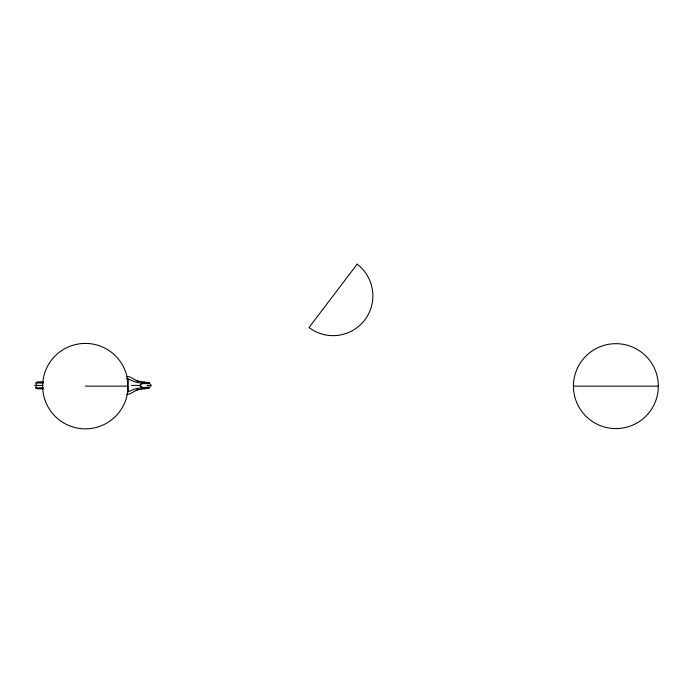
<?xml version="1.0" encoding="UTF-8"?>
<svg xmlns="http://www.w3.org/2000/svg" width="693" height="693" viewBox="0 0 693 693"><rect width="100%" height="100%" fill="white"/><g stroke="black" fill="none" stroke-linecap="round" stroke-linejoin="round"><path stroke-width="1.04" d="M127.503 385.421L128.188 379.019L126.117 378.794M43.382 383.012L36.642 383.021L36.01 385.421L36.642 387.82L43.382 387.82M126.524 394.352L129.721 393.962L137.119 389.916L149.134 387.95L151.317 385.421L149.134 382.891L137.119 380.925L129.721 376.879L126.524 376.49M139.336 385.421L140.107 385.421L141.632 383.636L144.984 383.038L148.345 383.627L141.398 383.627M136.287 390.324L138.713 389.18M143.148 387.569L148.345 387.214L144.984 387.794L141.398 387.214M144.924 382.06C139.033 384.346 133.48 381.193 128.188 379.019M149.515 387.578L145.556 388.288L141.606 387.569L139.813 385.421L141.606 383.272L145.556 382.553L149.515 383.255M143.148 383.264L144.984 383.038M141.407 388.626L143.304 388.461M147.081 388.115L149.134 387.95M43.009 382.164L36.824 382.198L43.616 382.198M36.642 387.82L35.326 387.82L36.227 387.829M34.65 385.421L43.018 385.421M131.462 385.421L138.799 385.421M146.968 385.421L149.879 385.421M85.36 386.131L128.075 386.131A42.715 42.715 0 0 1 63.999 423.128A42.715 42.715 0 0 1 63.999 349.142A42.715 42.715 0 0 1 128.075 386.131M573.432 386.131L658.35 386.131A42.464 42.464 0 0 0 594.655 349.359A42.464 42.464 0 0 0 594.655 422.903A42.464 42.464 0 0 0 658.35 386.131M43.616 388.643L36.824 388.643L43.009 388.669M35.326 383.021L36.642 383.021M149.134 382.891L145.192 382.553M144.984 387.794L141.632 387.196L140.107 385.421M144.924 388.782C139.033 386.486 133.48 389.639 128.188 391.822L127.729 387.552M136.287 380.518L138.713 381.661M357.138 264.146L309.035 327.546A39.787 39.787 0 0 0 364.787 319.897A39.787 39.787 0 0 0 357.138 264.146"/></g></svg>
